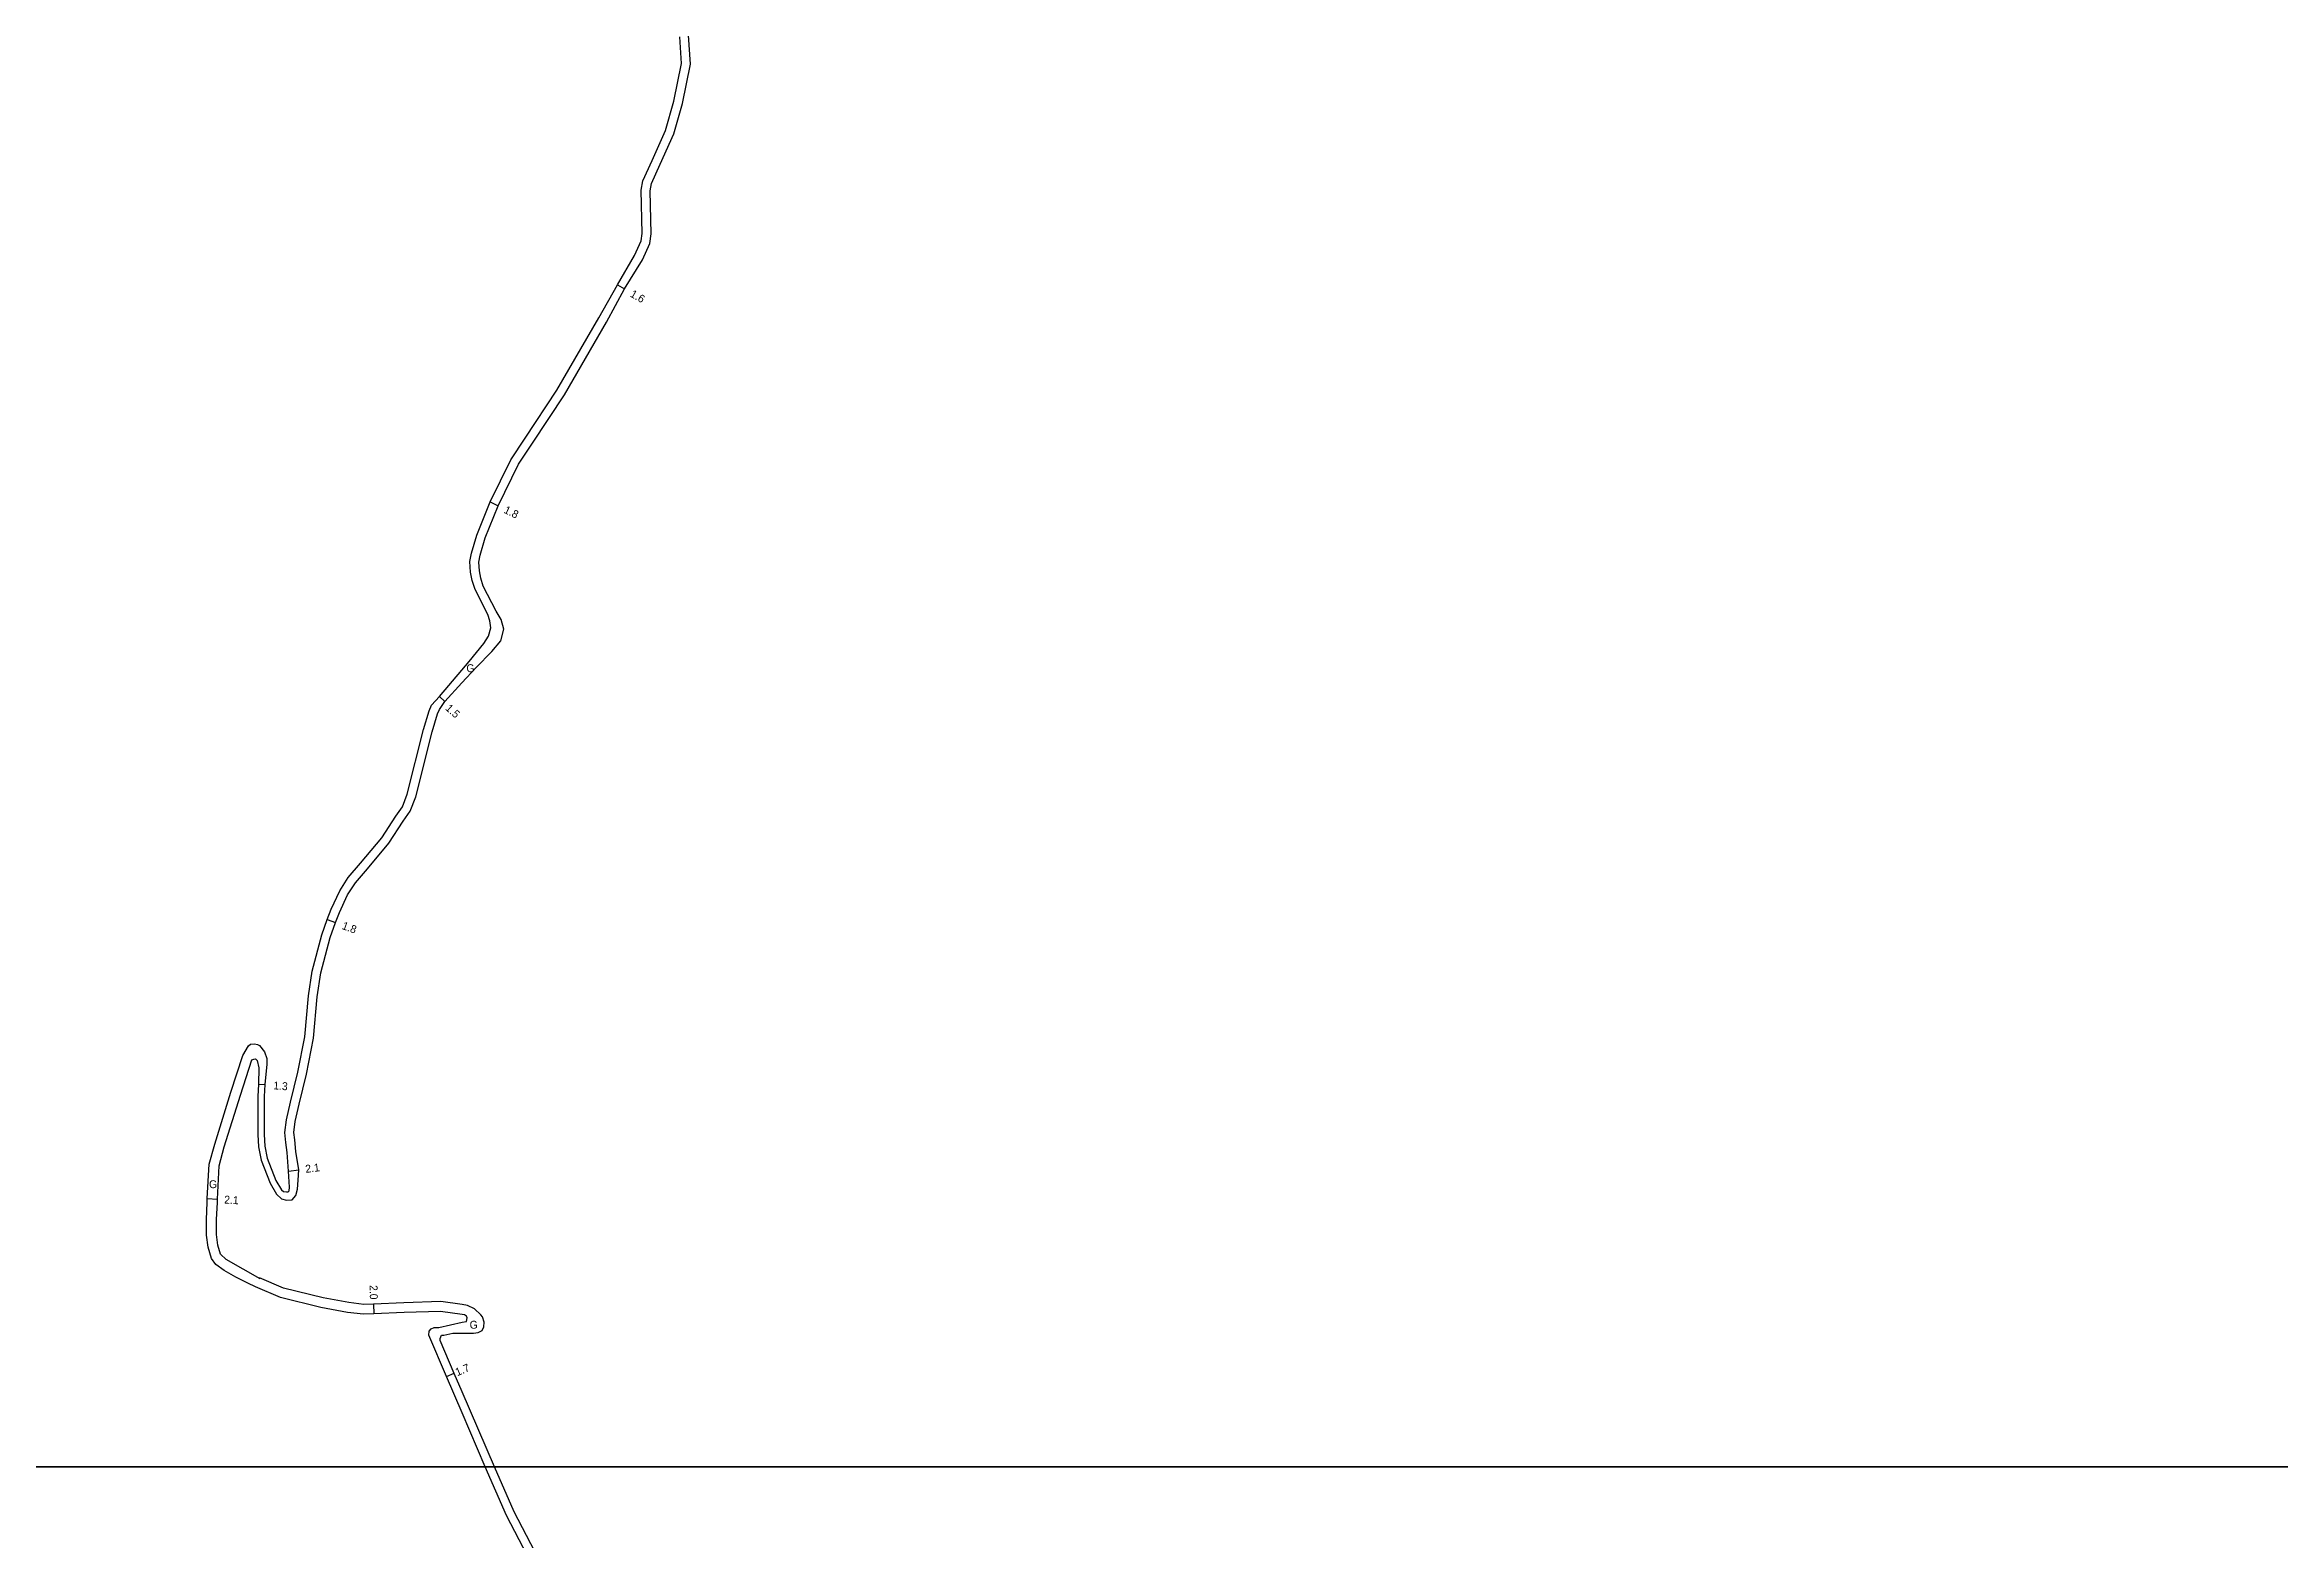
# Model space of a CAD drawing. Header units: metres. Extents: x -24000 to -20800, y -105000 to -102000.
# Drawn here: x -23166.8 to -22715, y -102614.7 to -102312.6 of the extents above; entities that cross this region are included whole.
import ezdxf

# ---------------------------------------------------------------- set-up
doc = ezdxf.new("R2010")
doc.units = ezdxf.units.M
doc.header["$LTSCALE"] = 2.5
for name, color, linetype in [('図郭', 7, 'Continuous'), ('幅員', 7, 'Continuous'), ('舗装', 7, 'Continuous'), ('道路', 7, 'Continuous')]:
    doc.layers.add(name, color=color, linetype=linetype)
doc.styles.get("Standard").update_dxf_attribs({"font": ''})
doc.styles.get('Standard').set_extended_font_data('@MS PGothic')

msp = doc.modelspace()

# ---------------------------------------------------------------- linework, layer by layer
at = {"layer": '図郭'}
for points in [[(-23200, -102600), (-22400, -102600), (-22400, -102000), (-23200, -102000)], [(-23200, -103200), (-22400, -103200), (-22400, -102600), (-23200, -102600)]]:
    msp.add_lwpolyline(points, close=True, dxfattribs=at)
at = {"layer": '幅員'}
for points in [[(-23050.96, -102361.11), (-23049.57, -102361.9)], [(-23076.72, -102404.94), (-23075.1, -102405.73)], [(-23085.87, -102445.31), (-23086.98, -102444.31)], [(-23109.66, -102489.37), (-23107.97, -102489.99)], [(-23123.6, -102522.66), (-23122.31, -102522.76)], [(-23117.52, -102540.23), (-23115.44, -102539.97)], [(-23133.93, -102545.76), (-23131.84, -102545.89)], [(-23100.32, -102567.1), (-23100.28, -102569.09)], [(-23085.59, -102581.75), (-23084.03, -102581.09)]]:
    msp.add_lwpolyline(points, dxfattribs=at)
at = {"layer": '道路'}
for points in [[(-23082.43, -102441.53), (-23079.59, -102438.41), (-23076.39, -102435.23), (-23074.6, -102433.06), (-23073.95, -102430.67), (-23074.52, -102428.75), (-23075.53, -102427.06), (-23078.12, -102422), (-23078.61, -102420.39), (-23078.9, -102418.9), (-23079.04, -102417.15), (-23078.74, -102415.75), (-23077.72, -102412.23), (-23075.1, -102405.73), (-23071, -102397.35), (-23068.17, -102393.11), (-23061.72, -102383.33), (-23053.23, -102368.67), (-23049.57, -102361.9), (-23045.96, -102356.02), (-23044.45, -102352.73), (-23044.19, -102350.8), (-23044.39, -102342.06), (-23044.14, -102340.6), (-23042.34, -102336.69), (-23039.59, -102330.55), (-23037.82, -102324.41), (-23036.26, -102316.49), (-23036.63, -102310.6)], [(-23082.43, -102438.96), (-23080.96, -102437.23), (-23077.99, -102433.61), (-23077.05, -102432.09), (-23076.59, -102430.43), (-23076.82, -102429.04), (-23077.21, -102427.74), (-23079.79, -102422.68), (-23080.36, -102420.83), (-23080.69, -102419.14), (-23080.85, -102417.03), (-23080.49, -102415.31), (-23079.43, -102411.66), (-23076.72, -102404.94), (-23072.56, -102396.45), (-23069.67, -102392.11), (-23063.25, -102382.38), (-23054.79, -102367.77), (-23050.96, -102361.11), (-23047.56, -102355.19), (-23046.2, -102352.23), (-23045.99, -102350.7), (-23046.2, -102341.93), (-23045.87, -102340.06), (-23043.97, -102335.94), (-23041.28, -102329.93), (-23039.57, -102323.99), (-23038.07, -102316.37), (-23038.39, -102310.99)], [(-23133.96, -102546.59), (-23133.93, -102545.76), (-23133.51, -102538.86), (-23132.42, -102534.79), (-23129.14, -102524.26), (-23126.74, -102516.89), (-23125.56, -102514.89), (-23125.18, -102514.57), (-23124.37, -102514.54), (-23123.8, -102514.64), (-23123.35, -102514.84), (-23122.38, -102516.12), (-23121.86, -102517.48), (-23121.86, -102518.6), (-23122.31, -102522.76), (-23122.39, -102525.18), (-23122.41, -102532.83), (-23122.3, -102535.19), (-23121.8, -102537.63), (-23120.03, -102542.12), (-23118.94, -102544.02), (-23118.49, -102544.35), (-23117.92, -102544.44), (-23117.56, -102544.41), (-23117.4, -102544.21), (-23117.28, -102543.5), (-23117.52, -102540.23), (-23117.8, -102536.5), (-23118.04, -102534.42), (-23118.26, -102532.44), (-23117.9, -102529.9), (-23117.11, -102526.31), (-23115.62, -102520.22), (-23114.21, -102513.09), (-23113.47, -102504.78), (-23112.7, -102499.82), (-23110.79, -102492.46), (-23109.66, -102489.37), (-23108.88, -102487.26), (-23107.12, -102483.55), (-23105.43, -102480.87), (-23102.93, -102477.99), (-23098.64, -102472.87), (-23095.82, -102468.5), (-23094.47, -102466.62), (-23093.49, -102464.01), (-23090.2, -102450.99), (-23089.05, -102447.17), (-23088.56, -102446.04), (-23086.98, -102444.31), (-23082.43, -102438.96)], [(-23131.88, -102546.59), (-23131.84, -102545.89), (-23131.53, -102539.18), (-23130.5, -102535.35), (-23127.23, -102524.87), (-23124.91, -102517.72), (-23124.52, -102517.61), (-23124.14, -102517.55), (-23123.86, -102517.85), (-23123.48, -102519.33), (-23123.6, -102522.66), (-23123.69, -102525.13), (-23123.71, -102532.86), (-23123.6, -102535.35), (-23123.05, -102538), (-23121.21, -102542.68), (-23119.93, -102544.91), (-23118.95, -102545.86), (-23117.9, -102546.09), (-23116.75, -102546.03), (-23115.99, -102545.16), (-23115.66, -102543.88), (-23115.53, -102542.04), (-23115.44, -102539.97), (-23116.03, -102536.26), (-23116.24, -102533.9), (-23116.45, -102532.46), (-23116.13, -102530.22), (-23115.35, -102526.71), (-23113.87, -102520.61), (-23112.42, -102513.35), (-23111.68, -102505), (-23110.94, -102500.19), (-23109.07, -102492.99), (-23107.97, -102489.99), (-23107.22, -102487.96), (-23105.54, -102484.42), (-23103.98, -102481.94), (-23101.56, -102479.16), (-23097.19, -102473.94), (-23094.33, -102469.51), (-23092.87, -102467.48), (-23091.77, -102464.55), (-23088.47, -102451.47), (-23087.36, -102447.78), (-23086.98, -102446.92), (-23085.87, -102445.31), (-23082.43, -102441.53)], [(-23082.42, -102569.24), (-23086.79, -102568.58), (-23094.11, -102568.84), (-23100.28, -102569.09), (-23102.32, -102569.18), (-23105.57, -102568.8), (-23110.94, -102567.83), (-23119.15, -102565.79), (-23124.2, -102563.63), (-23125.7, -102562.88), (-23128.15, -102561.66), (-23130.51, -102560.3), (-23132.21, -102559.1), (-23133.1, -102557.87), (-23133.72, -102555.62), (-23134.08, -102553.2), (-23134.08, -102550.01), (-23133.96, -102546.59)], [(-23082.42, -102567.21), (-23086.68, -102566.58), (-23094.19, -102566.84), (-23100.32, -102567.1), (-23102.24, -102567.18), (-23105.27, -102566.82), (-23110.52, -102565.87), (-23118.51, -102563.89), (-23123.36, -102561.81), (-23123.25, -102561.98), (-23130.08, -102558.13), (-23131.26, -102556.99), (-23131.76, -102555.2), (-23132.08, -102553.05), (-23132.08, -102550.04), (-23131.88, -102546.59)], [(-23082.42, -102572.99), (-23080.12, -102573.01), (-23079.13, -102572.86), (-23078.33, -102572.45), (-23077.99, -102571.74), (-23077.94, -102570.76), (-23078.3, -102569.72), (-23078.6, -102569.3), (-23079.9, -102568.1), (-23081.28, -102567.38), (-23082.42, -102567.21)], [(-23077.71, -102600), (-23082.42, -102589.1), (-23085.59, -102581.75), (-23089.1, -102573.42), (-23089.05, -102572.56), (-23088.69, -102572.12), (-23088.08, -102571.85), (-23087.12, -102571.86), (-23082.42, -102570.8)], [(-23082.42, -102570.8), (-23081.53, -102570.6), (-23081.35, -102569.9), (-23081.49, -102569.53), (-23081.91, -102569.31), (-23082.42, -102569.24)], [(-23075.86, -102600), (-23082.42, -102584.82), (-23083.99, -102581.17), (-23086.81, -102574.49), (-23086.83, -102574.05), (-23086.57, -102573.4), (-23086.08, -102573.37), (-23084.29, -102572.97), (-23082.42, -102572.99)], [(-23067.52, -102621.21), (-23073.45, -102609.87), (-23077.71, -102600)], [(-23068.02, -102678.4), (-23067.49, -102676.89), (-23064.38, -102670.41), (-23062.05, -102665.41), (-23060.15, -102660.19), (-23058.74, -102654.97), (-23057.09, -102647.99), (-23055.68, -102640.12), (-23055.94, -102637.78), (-23056.79, -102635.35), (-23057.59, -102633.76), (-23061.01, -102627.8), (-23066, -102620.38), (-23071.91, -102609.12), (-23075.86, -102600)]]:
    msp.add_lwpolyline(points, dxfattribs=at)

# ---------------------------------------------------------------- texts
at = {"layer": '幅員'}
for s, rotation, p in [('1.6', 330.2957, (-23048.58, -102363.39)), ('1.8', 333.8886, (-23074.11, -102407.11)), ('1.5', 317.9924, (-23085.91, -102446.85)), ('1.8', 339.9759, (-23106.83, -102491.26)), ('1.3', 355.6879, (-23120.62, -102523.69)), ('2.1', 7.0575, (-23114, -102540.6)), ('2.1', 356.5189, (-23130.54, -102546.77)), ('2.0', 271.2545, (-23101.11, -102563.29)), ('1.7', 22.8371, (-23083.37, -102581.7))]:
    msp.add_text(s, height=1.6, rotation=rotation, dxfattribs=at).set_placement(p)
at = {"layer": '舗装'}
for p in [(-23081.53, -102439.38), (-23133.57, -102543.68), (-23080.88, -102572.09)]:
    msp.add_text('G', height=1.6, dxfattribs=at).set_placement(p)

doc.saveas('drawing.dxf')
